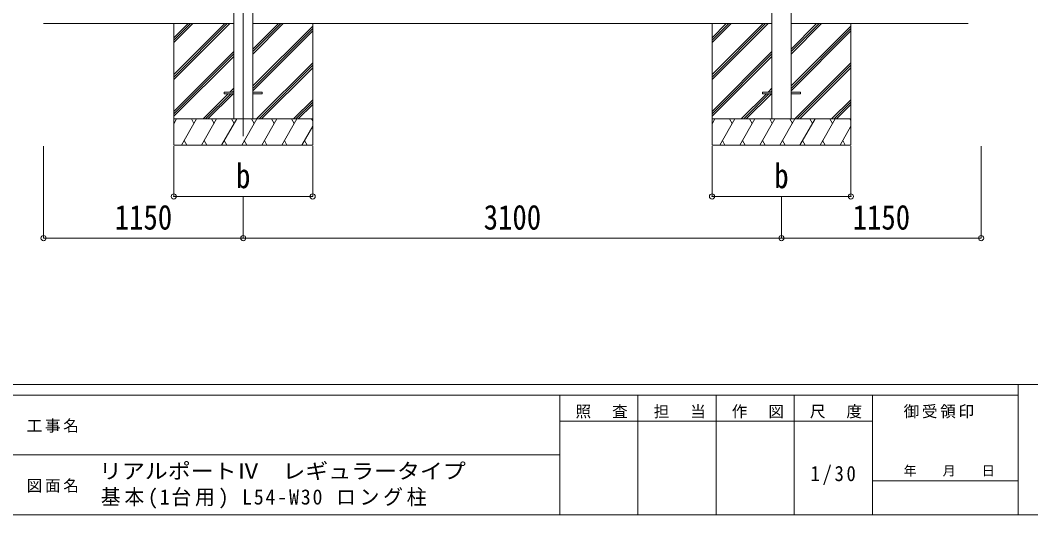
# Model space of a CAD drawing. Units: millimetres at full size, sheet at 1:30. Extents: x -8385 to 8479, y -5853 to 5787.
# Drawn here: x -360 to 5460, y -5853 to -3003 of the extents above; entities that cross this region are included whole.
import ezdxf
from ezdxf.enums import TextEntityAlignment as Align

# ---------------------------------------------------------------- set-up
doc = ezdxf.new("R2010")
doc.units = ezdxf.units.MM
doc.header["$LTSCALE"] = 30
doc.header["$PDMODE"] = 32
doc.header["$PDSIZE"] = 30
for name, color, linetype, lineweight in [('0-0_0', 7, 'Continuous', 9), ('0-1_本体', 4, 'Continuous', 9), ('0-2_部品', 7, 'Continuous', 9), ('0-8_PARTS2', 2, 'Continuous', 9), ('0-A_寸法', 6, 'Continuous', 9), ('F-0_240', 7, 'Continuous', 9)]:
    doc.layers.add(name, color=color, linetype=linetype, lineweight=lineweight)
doc.styles.add('ＭＳ ゴシック', font='')
doc.styles.get('ＭＳ ゴシック').set_extended_font_data('MS Gothic')

msp = doc.modelspace()

# ---------------------------------------------------------------- linework, layer by layer
at = {"layer": '0-0_0'}
for p, q in [((-225.87, -3022.11), (869.13, -3022.11)), ((524.13, -3022.11), (524.13, -3722.11)), ((524.13, -3316.29), (818.31, -3022.11)), ((524.13, -3330.43), (832.45, -3022.11)), ((524.13, -3344.57), (846.6, -3022.11)), ((524.13, -3132.44), (634.46, -3022.11)), ((524.13, -3118.3), (620.32, -3022.11)), ((524.13, -3104.15), (606.18, -3022.11)), ((979.13, -3169.65), (1126.68, -3022.11)), ((979.13, -3197.94), (1154.96, -3022.11)), ((979.13, -3183.8), (1140.82, -3022.11)), ((979.13, -3022.11), (3969.13, -3022.11)), ((1324.13, -3022.11), (1324.13, -3722.11)), ((3624.13, -3022.11), (3624.13, -3722.11)), ((3624.13, -3316.29), (3918.31, -3022.11)), ((3624.13, -3330.43), (3932.45, -3022.11)), ((3624.13, -3344.57), (3946.6, -3022.11)), ((3624.13, -3132.44), (3734.46, -3022.11)), ((3624.13, -3118.3), (3720.32, -3022.11)), ((3624.13, -3104.15), (3706.18, -3022.11)), ((4079.13, -3022.11), (5100.13, -3022.11)), ((4079.13, -3197.94), (4254.96, -3022.11)), ((4079.13, -3183.8), (4240.82, -3022.11)), ((4079.13, -3169.65), (4226.68, -3022.11)), ((4424.13, -3022.11), (4424.13, -3722.11)), ((979.13, -3381.78), (1324.13, -3036.79)), ((979.13, -3395.93), (1324.13, -3050.93)), ((979.13, -3410.07), (1324.13, -3065.07)), ((4079.13, -3381.78), (4424.13, -3036.79)), ((4079.13, -3395.93), (4424.13, -3050.93)), ((4079.13, -3410.07), (4424.13, -3065.07)), ((524.13, -3528.42), (869.13, -3183.42)), ((524.13, -3542.56), (869.13, -3197.56)), ((3624.13, -3528.42), (3969.13, -3183.42)), ((3624.13, -3542.56), (3969.13, -3197.56)), ((524.13, -3556.7), (869.13, -3211.7)), ((1000.94, -3572.11), (1324.13, -3248.92)), ((3624.13, -3556.7), (3969.13, -3211.7)), ((4100.94, -3572.11), (4424.13, -3248.92)), ((1015.08, -3572.11), (1324.13, -3263.06)), ((1029.23, -3572.11), (1324.13, -3277.2)), ((4115.08, -3572.11), (4424.13, -3263.06)), ((4129.23, -3572.11), (4424.13, -3277.2)), ((692.57, -3572.11), (838.07, -3426.61)), ((706.72, -3572.11), (852.22, -3426.61)), ((720.86, -3572.11), (866.36, -3426.61)), ((847.07, -3417.61), (869.13, -3395.55)), ((861.22, -3417.61), (869.13, -3409.69)), ((3792.57, -3572.11), (3938.07, -3426.61)), ((3806.72, -3572.11), (3952.22, -3426.61)), ((3820.86, -3572.11), (3966.36, -3426.61)), ((3947.07, -3417.61), (3969.13, -3395.55)), ((3961.22, -3417.61), (3969.13, -3409.69)), ((1213.07, -3572.11), (1324.13, -3461.05)), ((1227.22, -3572.11), (1324.13, -3475.19)), ((1241.36, -3572.11), (1324.13, -3489.33)), ((4313.07, -3572.11), (4424.13, -3461.05)), ((4327.22, -3572.11), (4424.13, -3475.19)), ((4341.36, -3572.11), (4424.13, -3489.33)), ((1324.13, -3572.11), (524.13, -3572.11)), ((524.13, -3599.61), (540.01, -3572.11)), ((568.88, -3722.11), (655.48, -3572.11)), ((640.48, -3598.09), (625.48, -3572.11)), ((684.35, -3722.11), (770.95, -3572.11)), ((755.95, -3598.09), (740.95, -3572.11)), ((799.82, -3722.11), (886.42, -3572.11)), ((871.42, -3598.09), (856.42, -3572.11)), ((915.29, -3722.11), (1001.89, -3572.11)), ((986.89, -3598.09), (971.89, -3572.11)), ((1030.76, -3722.11), (1117.36, -3572.11)), ((1102.36, -3598.09), (1087.36, -3572.11)), ((1146.23, -3722.11), (1232.83, -3572.11)), ((1202.83, -3572.11), (1217.83, -3598.09)), ((1318.3, -3572.11), (1324.13, -3582.21)), ((4424.13, -3572.11), (3624.13, -3572.11)), ((3624.13, -3599.61), (3640.01, -3572.11)), ((3668.88, -3722.11), (3755.48, -3572.11)), ((3740.48, -3598.09), (3725.48, -3572.11)), ((3784.35, -3722.11), (3870.95, -3572.11)), ((3855.95, -3598.09), (3840.95, -3572.11)), ((3899.82, -3722.11), (3986.42, -3572.11)), ((3971.42, -3598.09), (3956.42, -3572.11)), ((4015.29, -3722.11), (4101.89, -3572.11)), ((4086.89, -3598.09), (4071.89, -3572.11)), ((4130.76, -3722.11), (4217.36, -3572.11)), ((4202.36, -3598.09), (4187.36, -3572.11)), ((4246.23, -3722.11), (4332.83, -3572.11)), ((4302.83, -3572.11), (4317.83, -3598.09)), ((4418.3, -3572.11), (4424.13, -3582.21)), ((1261.7, -3722.11), (1324.13, -3613.97)), ((4361.7, -3722.11), (4424.13, -3613.97)), ((524.13, -3722.11), (1324.13, -3722.11)), ((583.88, -3696.13), (598.87, -3722.11)), ((699.35, -3696.13), (714.35, -3722.11)), ((814.82, -3696.13), (829.82, -3722.11)), ((930.29, -3696.13), (945.29, -3722.11)), ((1045.76, -3696.13), (1060.76, -3722.11)), ((1161.23, -3696.13), (1176.23, -3722.11)), ((1276.7, -3696.13), (1291.7, -3722.11)), ((3624.13, -3722.11), (4424.13, -3722.11)), ((3683.88, -3696.13), (3698.87, -3722.11)), ((3799.35, -3696.13), (3814.35, -3722.11)), ((3914.82, -3696.13), (3929.82, -3722.11)), ((4030.29, -3696.13), (4045.29, -3722.11)), ((4145.76, -3696.13), (4160.76, -3722.11)), ((4261.23, -3696.13), (4276.23, -3722.11)), ((4376.7, -3696.13), (4391.7, -3722.11))]:
    msp.add_line(p, q, dxfattribs=at)
at = {"layer": '0-1_本体'}
for p, q in [((869.13, -392.1), (869.13, -3572.1)), ((979.13, -392.1), (979.13, -3572.1)), ((3969.13, -392.1), (3969.13, -3572.1)), ((4079.13, -392.1), (4079.13, -3572.1))]:
    msp.add_line(p, q, dxfattribs=at)
at = {"layer": '0-2_部品', "color": 4}
for p, q in [((814.33, -3417.61), (814.33, -3426.61)), ((869.13, -3417.61), (814.33, -3417.61)), ((869.13, -3426.61), (814.33, -3426.61)), ((1033.93, -3417.61), (979.13, -3417.61)), ((3914.33, -3417.61), (3914.33, -3426.61)), ((3969.13, -3417.61), (3914.33, -3417.61)), ((3969.13, -3426.61), (3914.33, -3426.61)), ((4133.93, -3417.61), (4079.13, -3417.61))]:
    msp.add_line(p, q, dxfattribs=at)
for points in [[(1033.93, -3417.61), (1033.93, -3426.61), (979.13, -3426.61)], [(4133.93, -3417.61), (4133.93, -3426.61), (4079.13, -3426.61)]]:
    msp.add_lwpolyline(points, dxfattribs=at)
at = {"layer": '0-8_PARTS2'}
msp.add_line((924.13, -422.11), (924.13, -3672.11), dxfattribs=at)
at = {"layer": '0-A_寸法'}
for p, q in [((-225.87, -4258.47), (-225.87, -3729.53)), ((524.13, -4018.5), (524.13, -3729.53)), ((1324.13, -4018.5), (1324.13, -3729.53)), ((3624.13, -4018.5), (3624.13, -3729.53)), ((4424.13, -4018.5), (4424.13, -3729.53)), ((5174.13, -4258.47), (5174.13, -3729.53)), ((524.13, -4018.5), (1324.13, -4018.5)), ((924.13, -4258.47), (924.13, -4018.5)), ((3624.13, -4018.5), (4424.13, -4018.5)), ((4024.13, -4258.47), (4024.13, -4018.5)), ((-225.87, -4258.47), (924.13, -4258.47)), ((924.13, -4258.47), (4024.13, -4258.47)), ((4024.13, -4258.47), (5174.13, -4258.47))]:
    msp.add_line(p, q, dxfattribs=at)
for p in [(524.13, -4018.5), (1324.13, -4018.5), (3624.13, -4018.5), (4424.13, -4018.5), (-225.87, -4258.47), (924.13, -4258.47), (4024.13, -4258.47), (5174.13, -4258.47)]:
    msp.add_point(p, dxfattribs=at)
at = {"layer": 'F-0_240', "color": 5}
for p, q in [((-8385.45, -5102.66), (8054.55, -5102.66)), ((5387.79, -5102.66), (5387.79, -5852.66)), ((-8385.45, -5162.66), (5387.79, -5162.66)), ((2747.79, -5162.66), (2747.79, -5852.66)), ((3197.79, -5162.66), (3197.79, -5852.66)), ((3647.79, -5162.66), (3647.79, -5852.66)), ((4097.79, -5162.66), (4097.79, -5852.66)), ((4547.79, -5162.66), (4547.79, -5852.66)), ((2747.79, -5312.66), (4547.79, -5312.66)), ((-3402.21, -5507.66), (2747.79, -5507.66)), ((4547.79, -5657.66), (5387.79, -5657.66)), ((-8385.45, -5852.66), (8054.55, -5852.66))]:
    msp.add_line(p, q, dxfattribs=at)

# ---------------------------------------------------------------- texts
at = {"layer": '0-A_寸法', "color": 7, "style": 'ＭＳ ゴシック', "width": 0.85}
for s, p in [('b', (882.88, -4013.5)), ('b', (3982.88, -4013.5)), ('1150', (184.13, -4252.47)), ('3100', (2309.13, -4252.47)), ('1150', (4434.13, -4252.47))]:
    msp.add_text(s, height=143, dxfattribs=at).set_placement(p, align=Align.BOTTOM_LEFT)
at = {"layer": 'F-0_240', "style": 'ＭＳ ゴシック', "width": 1.1}
msp.add_text('リアルポートⅣ\u3000レギュラータイプ', height=87.98, dxfattribs=at).set_placement((93.72, -5671.05), align=Align.BOTTOM_LEFT)
at = {"layer": 'F-0_240', "style": 'ＭＳ ゴシック'}
msp.add_text('年\u3000\u3000月\u3000\u3000日', height=54.99, dxfattribs=at).set_placement((4727.79, -5642.66), align=Align.BOTTOM_LEFT)
at = {"layer": 'F-0_240', "attachment_point": 7, "style": 'ＭＳ ゴシック'}
for s, insert, char_height in [('\\T1.17;照\u3000査', (2837.79, -5297.66), 65.98), ('\\T1.17;担\u3000当', (3287.79, -5297.66), 65.98), ('\\T1.17;作\u3000図', (3737.79, -5297.66), 65.98), ('\\T1.17;尺\u3000度', (4187.79, -5297.66), 65.98), ('\\T1.17;御受領印', (4727.79, -5297.66), 65.98), ('\\T1.17;工事名', (-323.11, -5380.16), 65.98), ('\\T1.28;\\W0.9;1/30', (4191.54, -5680.16), 87.98), ('\\T1.17;図面名', (-323.11, -5725.16), 65.98), ('\\T1.19;\\W0.95;基本(1台用)\\~L54-W30\\~ロング柱', (104.17, -5817.05), 87.98)]:
    msp.add_mtext(s, dxfattribs=dict(at, insert=insert, char_height=char_height))

doc.saveas('drawing.dxf')
